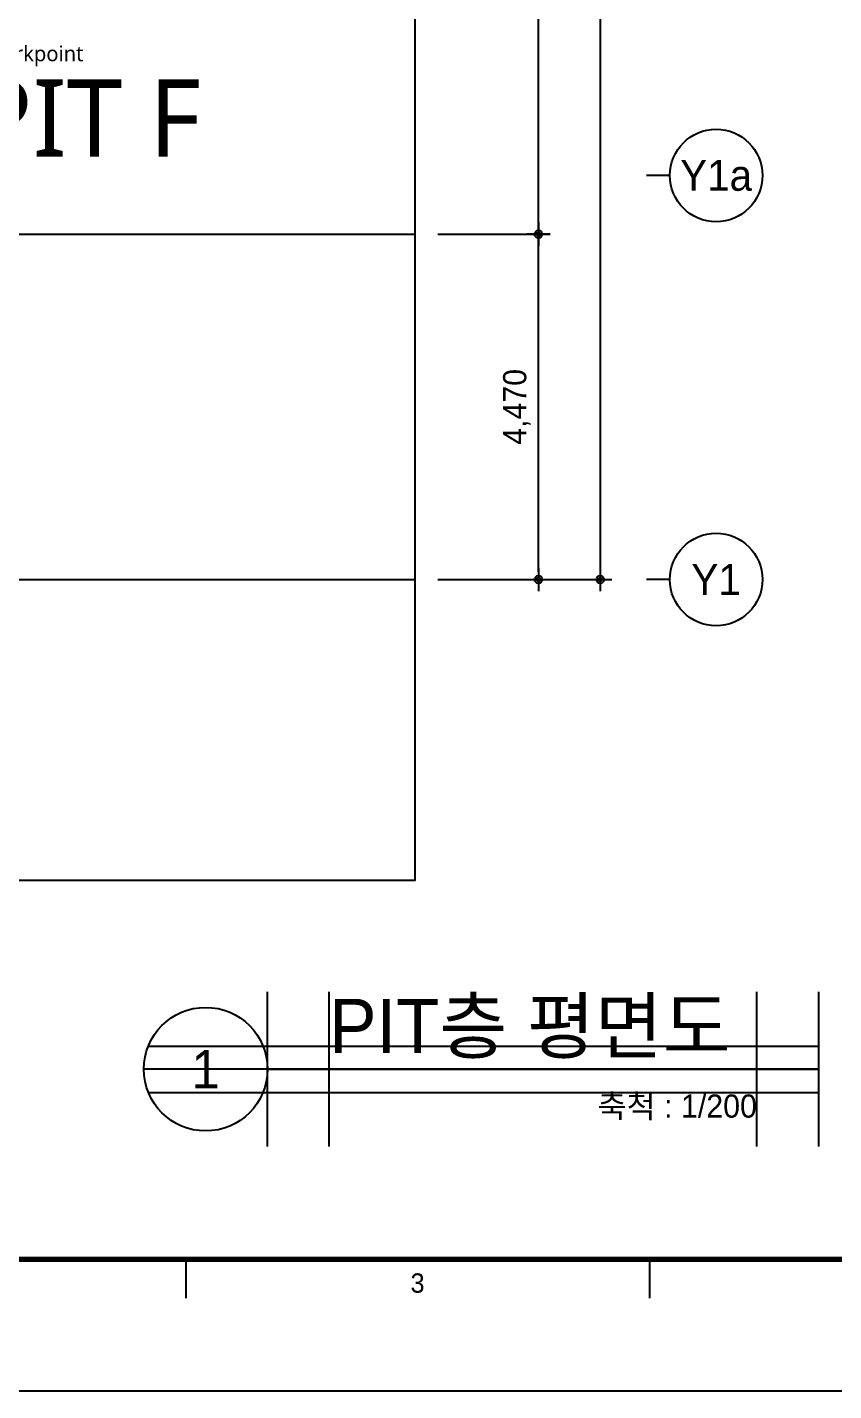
# Model space of a CAD drawing. Header units: millimetres. Extents: x 0 to 1390178, y 0 to 110113.
# Drawn here: x 651949 to 662385, y 0 to 17650 of the extents above; entities that cross this region are included whole.
import ezdxf
from ezdxf.enums import TextEntityAlignment as Align
from ezdxf.xclip import XClip

# ---------------------------------------------------------------- set-up
doc = ezdxf.new("R2010")
doc.units = ezdxf.units.MM
doc.header["$LTSCALE"] = 100
doc.header["$XCLIPFRAME"] = 0
doc.linetypes.add('CEN', pattern=[62, 60, -1, 0, -1])
doc.linetypes.add('X - 평면도$0$CEN', pattern=[62, 60, -1, 0, -1])
doc.layers.get('DEFPOINTS').update_dxf_attribs({"color": 145})
for name, color, linetype in [('A-CEN', 1, 'CEN'), ('AA-MKXM', 7, 'Continuous'), ('AA-XXXX-DIMS', 7, 'Continuous'), ('DIM', 7, 'Continuous'), ('X - SHEET$0$AA-BORD-FORM', 7, 'Continuous'), ('X - SHEET$0$AA-BORD-TEXT', 3, 'Continuous'), ('X - 평면도$0$A-CEN', 1, 'X - 평면도$0$CEN')]:
    doc.layers.add(name, color=color, linetype=linetype)
doc.styles.add('HAUD01', font='Dotum.ttf')
doc.styles.get("Standard").update_dxf_attribs({"font": 'Dotum.ttf'})
doc.styles.add('X - SHEET$0$HAUD01', font='Dotum.ttf')
doc.styles.add('X - 평면도$0$맑은고딕', font='malgun.ttf')
doc.dimstyles.new('HAUD-100', dxfattribs={"dimscale": 100, "dimtxt": 3, "dimasz": 1, "dimexe": 0, "dimexo": 3, "dimgap": 1, "dimtad": 1, "dimdec": 0, "dimdsep": 46, "dimlunit": 6, "dimtxsty": 'HAUD01', "dimblk": 'DIMDOT', "dimcen": 2.5, "dimdle": 1.5, "dimclrd": 7, "dimclre": 7, "dimclrt": 3, "dimadec": 0, "dimazin": 0, "dimtfac": 1, "dimtdec": 0, "dimtix": 1, "dimtmove": 2, "dimatfit": 3, "dimfxl": 1, "dimtvp": 1, "dimtolj": 1, "dimtzin": 0, "dimarcsym": 0})

# ---------------------------------------------------------------- blocks, each defined once
blk = doc.blocks.new('X - SHEET$0$HAUDsheetV')
at = {"layer": 'X - SHEET$0$AA-BORD-FORM', "color": 2}
for p, q in [((661, 17), (661, 12)), ((721, 17), (721, 12))]:
    blk.add_line(p, q, dxfattribs=at)
at = {"layer": 'X - SHEET$0$AA-BORD-FORM', "color": 1}
blk.add_lwpolyline([(1, 0), (841, 0), (841, 594), (1, 594)], close=True, dxfattribs=at)
at = {"layer": 'X - SHEET$0$AA-BORD-FORM', "color": 2, "const_width": 0.682}
blk.add_lwpolyline([(21, 17), (21, 577), (821, 577), (821, 17)], close=True, dxfattribs=at)
at = {"layer": 'X - SHEET$0$AA-BORD-TEXT', "color": 7, "style": 'X - SHEET$0$HAUD01'}
blk.add_text('3', height=2.5, dxfattribs=at).set_placement((691, 13.94), align=Align.MIDDLE_CENTER)
at = {"layer": 'X - SHEET$0$AA-BORD-TEXT', "color": 3, "style": 'X - SHEET$0$HAUD01'}
for tag, p in [('PJCode', (786, 567.94)), ('작성자', (786.11, 194.82)), ('검토자', (786.11, 181.82)), ('최종검토자', (786.11, 168.82)), ('승인자', (786.11, 155.82)), ('일자', (786.83, 144.02)), ('개정번호', (812, 65.92))]:
    blk.add_attdef(tag, text='', height=3, dxfattribs=at).set_placement(p, align=Align.MIDDLE_CENTER)
at = {"layer": 'X - SHEET$0$AA-BORD-TEXT', "color": 3, "lineweight": 30, "flags": 104}
blk.add_attdef('PJTitle', text='', height=4, dxfattribs=at).set_placement((787.25, 536.62), align=Align.MIDDLE_CENTER)
blk = doc.blocks.new('X - SHEET')
at = {"xscale": 100, "yscale": 100, "zscale": 100}
blk.add_blockref('X - SHEET$0$HAUDsheetV', (-100, 0), dxfattribs=at)
blk = doc.blocks.new('DIMDOT')
at = {"layer": 'AA-XXXX-DIMS'}
for p, q in [((-1.5, 0), (1.5, 0)), ((0, -1.5), (0, 1.5))]:
    blk.add_line(p, q, dxfattribs=at)
for radius in [0.5, 0.25]:
    blk.add_circle((0, 0), radius, dxfattribs=at)
blk = doc.blocks.new('*D206')
at = {"color": 7, "lineweight": -2, "transparency": 16777216}
for p, q in [((657264, 48741), (659364, 48741)), ((659364, 48641), (659364, 10601)), ((657264, 10501), (659364, 10501))]:
    blk.add_line(p, q, dxfattribs=at)
at = {"layer": 'DEFPOINTS', "color": 0, "transparency": 16777216}
for p in [(656964, 48741), (656964, 10501), (659364, 10501)]:
    blk.add_point(p, dxfattribs=at)
at = {"color": 7, "lineweight": -2, "transparency": 16777216, "xscale": 100, "yscale": 100, "zscale": 100}
for p, rotation in [((659364, 48741), 90), ((659364, 10501), 270)]:
    blk.add_blockref('DIMDOT', p, dxfattribs=dict(at, rotation=rotation))
at = {"color": 3, "transparency": 16777216, "insert": (659085, 29621), "char_height": 300, "attachment_point": 5, "rotation": 90, "style": 'HAUD01'}
blk.add_mtext('\\A1;38,240', dxfattribs=at)
blk = doc.blocks.new('*D208')
at = {"color": 7, "lineweight": -2, "transparency": 16777216}
for p, q in [((657264, 23551), (658564, 23551)), ((658564, 15071), (658564, 23451)), ((657264, 14971), (658564, 14971))]:
    blk.add_line(p, q, dxfattribs=at)
at = {"layer": 'DEFPOINTS', "color": 0, "transparency": 16777216}
for p in [(656964, 23551), (658564, 23551), (656964, 14971)]:
    blk.add_point(p, dxfattribs=at)
at = {"color": 7, "lineweight": -2, "transparency": 16777216, "xscale": 100, "yscale": 100, "zscale": 100}
for p, rotation in [((658564, 23551), 90), ((658564, 14971), 270)]:
    blk.add_blockref('DIMDOT', p, dxfattribs=dict(at, rotation=rotation))
at = {"color": 3, "transparency": 16777216, "insert": (658285, 19261), "char_height": 300, "attachment_point": 5, "rotation": 90, "style": 'HAUD01'}
blk.add_mtext('\\A1;8,580', dxfattribs=at)
blk = doc.blocks.new('*D209')
at = {"color": 7, "lineweight": -2, "transparency": 16777216}
for p, q in [((657264, 14971), (658564, 14971)), ((658564, 10601), (658564, 14871)), ((657264, 10501), (658564, 10501))]:
    blk.add_line(p, q, dxfattribs=at)
at = {"layer": 'DEFPOINTS', "color": 0, "transparency": 16777216}
for p in [(656964, 14971), (658564, 14971), (656964, 10501)]:
    blk.add_point(p, dxfattribs=at)
at = {"color": 7, "lineweight": -2, "transparency": 16777216, "xscale": 100, "yscale": 100, "zscale": 100}
for p, rotation in [((658564, 14971), 90), ((658564, 10501), 270)]:
    blk.add_blockref('DIMDOT', p, dxfattribs=dict(at, rotation=rotation))
at = {"color": 3, "transparency": 16777216, "insert": (658285, 12736), "char_height": 300, "attachment_point": 5, "rotation": 90, "style": 'HAUD01'}
blk.add_mtext('\\A1;4,470', dxfattribs=at)
blk = doc.blocks.new('X - 평면도$0$A$C74297cf7')
at = {"layer": 'DEFPOINTS', "style": 'X - 평면도$0$맑은고딕'}
for s, height, p in [('Workpoint ', 200, (44367, 2439)), ('PIT F', 1000, (44207, 1605))]:
    blk.add_text(s, height=height, dxfattribs=at).set_placement(p, align=Align.MIDDLE_LEFT)
blk = doc.blocks.new('X - 평면도$0$A$C9949ff83')
at = {"layer": 'DEFPOINTS'}
for points in [[(0, 59400), (84000, 59400), (84000, 0), (0, 0)], [(2000, 1700), (75000, 1700), (75000, 57700), (2000, 57700)]]:
    blk.add_lwpolyline(points, close=True, dxfattribs=at)
blk = doc.blocks.new('X - 평면도', base_point=(-475.4, -286.7))
at = {"layer": 'DEFPOINTS'}
blk.add_lwpolyline([(909286.2, 68689.6), (970213.6, 68689.6), (970213.6, 22495.2), (909286.2, 22495.2)], close=True, dxfattribs=at)
at = {"layer": 'X - 평면도$0$A-CEN', "color": 5}
blk.add_line((909286.2, 26393.1), (970213.6, 26393.1), dxfattribs=at)
for name, p in [('X - 평면도$0$A$C9949ff83', (901249.9, 15892.4)), ('X - 평면도$0$A$C74297cf7', (920272, 30763.1))]:
    blk.add_blockref(name, p)

msp = doc.modelspace()

# ---------------------------------------------------------------- block references
ref = msp.add_blockref('X - 평면도', (-313725.3, -16179.1))
XClip(ref).set_block_clipping_path([(901249.9161542749, 15892.4151621381), (985249.9161542749, 75292.4151621381)])

# ---------------------------------------------------------------- next in the draw order: linework, layer by layer
at = {"layer": 'A-CEN'}
msp.add_line((626153.9, 14970.7), (656963.7, 14970.7), dxfattribs=at)
at = {"layer": 'AA-MKXM', "color": 3}
msp.add_line((655058, 4162.4), (662191.3, 4162.4), dxfattribs=at)
msp.add_circle((654258, 4162.4), 800, dxfattribs=at)
at = {"layer": 'DEFPOINTS'}
for p, q in [((655058, 3162.4), (655058, 5162.4)), ((655858, 3162.4), (655858, 5162.4)), ((661391.3, 3162.4), (661391.3, 5162.4)), ((662191.3, 3162.4), (662191.3, 5162.4)), ((653516.4, 4462.4), (662191.3, 4462.4)), ((662191.3, 4162.4), (653458, 4162.4)), ((653516.4, 3862.4), (662191.3, 3862.4))]:
    msp.add_line(p, q, dxfattribs=at)
at = {"layer": 'DIM'}
for p, q in [((660263.7, 15730.7), (659963.7, 15730.7)), ((660263.7, 10500.7), (659963.7, 10500.7))]:
    msp.add_line(p, q, dxfattribs=at)
for centre in [(660863.7, 15730.7), (660863.7, 10500.7)]:
    msp.add_circle(centre, 600, dxfattribs=at)

# ---------------------------------------------------------------- next in the draw order: block references
msp.add_blockref('X - SHEET', (588000, 0))

# ---------------------------------------------------------------- next in the draw order: texts
at = {"layer": 'AA-MKXM', "style": 'HAUD01'}
msp.add_text('PIT층 평면도', height=700, dxfattribs=at).set_placement((655858, 4162.4), align=Align.BOTTOM_LEFT)
msp.add_text('1', height=500, dxfattribs=at).set_placement((654258, 4162.4), align=Align.MIDDLE_CENTER)
at = {"layer": 'AA-MKXM', "insert": (661391.3, 3502.4), "char_height": 300, "attachment_point": 9, "style": 'HAUD01'}
msp.add_mtext('축척 : 1/200', dxfattribs=at)
at = {"layer": 'DIM', "style": 'HAUD01'}
for s, p in [('Y1a', (660863.7, 15730.7)), ('Y1', (660863.7, 10500.7))]:
    msp.add_text(s, height=400, dxfattribs=at).set_placement(p, align=Align.MIDDLE)

# ---------------------------------------------------------------- next in the draw order: dimensions: what is measured, and where the dimension line sits
for base, p1, p2, angle, picture, middle in [((659363.7, 10500.7), (656963.7, 48740.7), (656963.7, 10500.7), 90, '*D206', (659084.6, 29620.7)), ((658563.7, 23550.7), (656963.7, 14970.7), (656963.7, 23550.7), 270, '*D208', (658284.6, 19260.7)), ((658563.7, 14970.7), (656963.7, 10500.7), (656963.7, 14970.7), 270, '*D209', (658284.6, 12735.7))]:
    dim = msp.add_linear_dim(base=base, p1=p1, p2=p2, angle=angle, dimstyle='HAUD-100')
    dim.commit()
    dim.dimension.update_dxf_attribs({"geometry": picture, "text_midpoint": middle})

doc.saveas('drawing.dxf')
